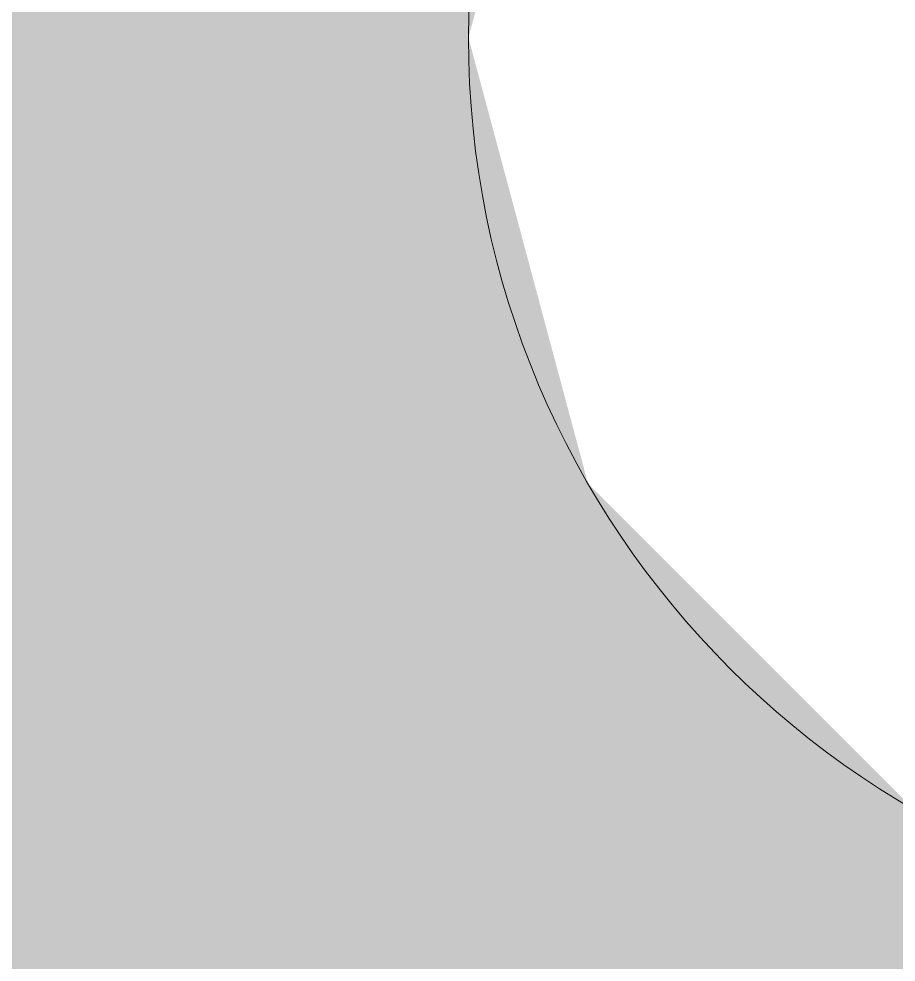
# Model space of a CAD drawing. Header units: millimetres. Extents: x 35770 to 248499, y -12553 to 31000.
# Drawn here: x 58405.48 to 58415.32, y 380.28 to 390.86 of the extents above; entities that cross this region are included whole.
import ezdxf

# ---------------------------------------------------------------- set-up
doc = ezdxf.new("R2010")
doc.units = ezdxf.units.MM
doc.layers.add('Знаки', color=7, linetype='Continuous', lineweight=9)

# ---------------------------------------------------------------- blocks, each defined once
blk = doc.blocks.new('Зашивка радиатора_ с перфорацией М5 - Зашивка радиатора_ с перфорацией М5-V118-План отделки полов с раскладкой материалов 1 этажа в осях 17-23')
at = {"layer": 'Знаки'}
h = blk.add_hatch(color=256, dxfattribs=at)
h.paths.add_polyline_path([(1750, 380), (1699.277, 380), (1699.277, 359), (939.277, 359), (939.277, 380), (869.277, 380), (869.277, 359), (-260.723, 360.038), (-260.723, 380), (-310, 380), (-310, -179.935), (1749.277, -179), (1750, 369)])
h.paths.add_polyline_path([(1338.75, 90.355), (1343.75, 89.015), (1347.41, 85.355), (1348.75, 80.355), (1347.41, 75.355), (1343.75, 71.695), (1338.75, 70.355), (1333.75, 71.695), (1330.09, 75.355), (1328.75, 80.355), (1330.09, 85.355), (1333.75, 89.015), (1336.162, 90.014)])
h.paths.add_polyline_path([(1235, 90.355), (1240, 89.015), (1243.66, 85.355), (1245, 80.355), (1243.66, 75.355), (1240, 71.695), (1235, 70.355), (1230, 71.695), (1226.34, 75.355), (1225, 80.355), (1226.34, 85.355), (1230, 89.015), (1232.412, 90.014)])
h.paths.add_polyline_path([(197.5, 90.355), (202.5, 89.015), (206.16, 85.355), (207.5, 80.355), (206.16, 75.355), (202.5, 71.695), (197.5, 70.355), (192.5, 71.695), (188.84, 75.355), (187.5, 80.355), (188.84, 85.355), (192.5, 89.015), (194.912, 90.014)])
h.paths.add_polyline_path([(923.75, 90.355), (928.75, 89.015), (932.41, 85.355), (933.75, 80.355), (932.41, 75.355), (928.75, 71.695), (923.75, 70.355), (918.75, 71.695), (915.09, 75.355), (913.75, 80.355), (915.09, 85.355), (918.75, 89.015), (921.162, 90.014)])
h.paths.add_polyline_path([(1650, 90.355), (1655, 89.015), (1658.66, 85.355), (1660, 80.355), (1658.66, 75.355), (1655, 71.695), (1650, 70.355), (1645, 71.695), (1641.34, 75.355), (1640, 80.355), (1641.34, 85.355), (1645, 89.015), (1647.412, 90.014)])
h.paths.add_polyline_path([(-10, 90.355), (-5, 89.015), (-1.34, 85.355), (0, 80.355), (-1.34, 75.355), (-5, 71.695), (-10, 70.355), (-15, 71.695), (-18.66, 75.355), (-20, 80.355), (-18.66, 85.355), (-15, 89.015), (-12.588, 90.014)])
h.paths.add_polyline_path([(-113.75, 90.355), (-108.75, 89.015), (-105.09, 85.355), (-103.75, 80.355), (-105.09, 75.355), (-108.75, 71.695), (-113.75, 70.355), (-118.75, 71.695), (-122.41, 75.355), (-123.75, 80.355), (-122.41, 85.355), (-118.75, 89.015), (-116.338, 90.014)])
h.paths.add_polyline_path([(-217.5, 90.355), (-212.5, 89.015), (-208.84, 85.355), (-207.5, 80.355), (-208.84, 75.355), (-212.5, 71.695), (-217.5, 70.355), (-222.5, 71.695), (-226.16, 75.355), (-227.5, 80.355), (-226.16, 85.355), (-222.5, 89.015), (-220.088, 90.014)])
h.paths.add_polyline_path([(1027.5, 90.355), (1032.5, 89.015), (1036.16, 85.355), (1037.5, 80.355), (1036.16, 75.355), (1032.5, 71.695), (1027.5, 70.355), (1022.5, 71.695), (1018.84, 75.355), (1017.5, 80.355), (1018.84, 85.355), (1022.5, 89.015), (1024.912, 90.014)])
h.paths.add_polyline_path([(1131.25, 90.355), (1136.25, 89.015), (1139.91, 85.355), (1141.25, 80.355), (1139.91, 75.355), (1136.25, 71.695), (1131.25, 70.355), (1126.25, 71.695), (1122.59, 75.355), (1121.25, 80.355), (1122.59, 85.355), (1126.25, 89.015), (1128.662, 90.014)])
h.paths.add_polyline_path([(405, 90.355), (410, 89.015), (413.66, 85.355), (415, 80.355), (413.66, 75.355), (410, 71.695), (405, 70.355), (400, 71.695), (396.34, 75.355), (395, 80.355), (396.34, 85.355), (400, 89.015), (402.412, 90.014)])
h.paths.add_polyline_path([(301.25, 90.355), (306.25, 89.015), (309.91, 85.355), (311.25, 80.355), (309.91, 75.355), (306.25, 71.695), (301.25, 70.355), (296.25, 71.695), (292.59, 75.355), (291.25, 80.355), (292.59, 85.355), (296.25, 89.015), (298.662, 90.014)])
h.paths.add_polyline_path([(716.25, 90.355), (721.25, 89.015), (724.91, 85.355), (726.25, 80.355), (724.91, 75.355), (721.25, 71.695), (716.25, 70.355), (711.25, 71.695), (707.59, 75.355), (706.25, 80.355), (707.59, 85.355), (711.25, 89.015), (713.662, 90.014)])
h.paths.add_polyline_path([(1442.5, 90.355), (1447.5, 89.015), (1451.16, 85.355), (1452.5, 80.355), (1451.16, 75.355), (1447.5, 71.695), (1442.5, 70.355), (1437.5, 71.695), (1433.84, 75.355), (1432.5, 80.355), (1433.84, 85.355), (1437.5, 89.015), (1439.912, 90.014)])
h.paths.add_polyline_path([(1546.25, 90.355), (1551.25, 89.015), (1554.91, 85.355), (1556.25, 80.355), (1554.91, 75.355), (1551.25, 71.695), (1546.25, 70.355), (1541.25, 71.695), (1537.59, 75.355), (1536.25, 80.355), (1537.59, 85.355), (1541.25, 89.015), (1543.662, 90.014)])
h.paths.add_polyline_path([(508.75, 90.355), (513.75, 89.015), (517.41, 85.355), (518.75, 80.355), (517.41, 75.355), (513.75, 71.695), (508.75, 70.355), (503.75, 71.695), (500.09, 75.355), (498.75, 80.355), (500.09, 85.355), (503.75, 89.015), (506.162, 90.014)])
h.paths.add_polyline_path([(820, 90.355), (825, 89.015), (828.66, 85.355), (830, 80.355), (828.66, 75.355), (824.878, 71.644), (820, 70.355), (815, 71.695), (811.34, 75.355), (810, 80.355), (811.34, 85.355), (815, 89.015), (817.412, 90.014)])
h.paths.add_polyline_path([(612.5, 90.355), (617.5, 89.015), (621.16, 85.355), (622.5, 80.355), (621.16, 75.355), (617.5, 71.695), (612.5, 70.355), (607.5, 71.695), (603.84, 75.355), (602.5, 80.355), (603.84, 85.355), (607.5, 89.015), (609.912, 90.014)])
h.paths.add_polyline_path([(93.75, 90.355), (98.75, 89.015), (102.41, 85.355), (103.75, 80.355), (102.41, 75.355), (98.75, 71.695), (93.75, 70.355), (88.75, 71.695), (85.09, 75.355), (83.75, 80.355), (85.09, 85.355), (89.348, 89.263), (91.162, 90.014)])
h.paths.add_polyline_path([(1650, -59.645), (1655, -60.985), (1658.66, -64.645), (1660, -69.645), (1658.66, -74.645), (1655, -78.305), (1650, -79.645), (1645, -78.305), (1641.34, -74.645), (1640, -69.645), (1641.34, -64.645), (1645, -60.985), (1647.412, -59.986)])
h.paths.add_polyline_path([(923.75, -59.645), (928.75, -60.985), (932.41, -64.645), (933.75, -69.645), (932.41, -74.645), (928.75, -78.305), (923.75, -79.645), (918.75, -78.305), (915.09, -74.645), (913.75, -69.645), (915.09, -64.645), (918.75, -60.985), (921.162, -59.986)])
h.paths.add_polyline_path([(1546.25, -59.645), (1551.25, -60.985), (1554.91, -64.645), (1556.25, -69.645), (1554.91, -74.645), (1551.25, -78.305), (1546.25, -79.645), (1541.25, -78.305), (1537.59, -74.645), (1536.25, -69.645), (1537.59, -64.645), (1541.25, -60.985), (1543.662, -59.986)])
h.paths.add_polyline_path([(197.5, -59.645), (202.5, -60.985), (206.16, -64.645), (207.5, -69.645), (206.16, -74.645), (202.5, -78.305), (197.5, -79.645), (192.5, -78.305), (188.84, -74.645), (187.5, -69.645), (188.84, -64.645), (192.5, -60.985), (194.912, -59.986)])
h.paths.add_polyline_path([(1027.5, -59.645), (1032.5, -60.985), (1036.16, -64.645), (1037.5, -69.645), (1036.16, -74.645), (1032.5, -78.305), (1027.5, -79.645), (1022.5, -78.305), (1018.84, -74.645), (1017.5, -69.645), (1018.84, -64.645), (1022.5, -60.985), (1024.912, -59.986)])
h.paths.add_polyline_path([(1338.75, -59.645), (1343.75, -60.985), (1347.41, -64.645), (1348.75, -69.645), (1347.41, -74.645), (1343.75, -78.305), (1338.75, -79.645), (1333.75, -78.305), (1330.09, -74.645), (1328.75, -69.645), (1330.09, -64.645), (1333.75, -60.985), (1336.162, -59.986)])
h.paths.add_polyline_path([(93.75, -59.645), (98.75, -60.985), (102.41, -64.645), (103.75, -69.645), (102.41, -74.645), (98.75, -78.305), (93.75, -79.645), (88.75, -78.305), (85.09, -74.645), (83.75, -69.645), (85.09, -64.645), (89.348, -60.737), (91.162, -59.986)])
h.paths.add_polyline_path([(716.25, -59.645), (721.25, -60.985), (724.91, -64.645), (726.25, -69.645), (724.91, -74.645), (721.25, -78.305), (716.25, -79.645), (711.25, -78.305), (707.59, -74.645), (706.25, -69.645), (707.59, -64.645), (711.25, -60.985), (713.662, -59.986)])
h.paths.add_polyline_path([(820, -59.645), (825, -60.985), (828.66, -64.645), (830, -69.645), (828.66, -74.645), (824.878, -78.356), (820, -79.645), (815, -78.305), (811.34, -74.645), (810, -69.645), (811.34, -64.645), (815, -60.985), (817.412, -59.986)])
h.paths.add_polyline_path([(1131.25, -59.645), (1136.25, -60.985), (1139.91, -64.645), (1141.25, -69.645), (1139.91, -74.645), (1136.25, -78.305), (1131.25, -79.645), (1126.25, -78.305), (1122.59, -74.645), (1121.25, -69.645), (1122.59, -64.645), (1126.25, -60.985), (1128.662, -59.986)])
h.paths.add_polyline_path([(-217.5, -59.645), (-212.5, -60.985), (-208.84, -64.645), (-207.5, -69.645), (-208.84, -74.645), (-212.5, -78.305), (-217.5, -79.645), (-222.5, -78.305), (-226.16, -74.645), (-227.5, -69.645), (-226.16, -64.645), (-222.5, -60.985), (-220.088, -59.986)])
h.paths.add_polyline_path([(508.75, -59.645), (513.75, -60.985), (517.41, -64.645), (518.75, -69.645), (517.41, -74.645), (513.75, -78.305), (508.75, -79.645), (503.75, -78.305), (500.09, -74.645), (498.75, -69.645), (500.09, -64.645), (503.75, -60.985), (506.162, -59.986)])
h.paths.add_polyline_path([(405, -59.645), (410, -60.985), (413.66, -64.645), (415, -69.645), (413.66, -74.645), (410, -78.305), (405, -79.645), (400, -78.305), (396.34, -74.645), (395, -69.645), (396.34, -64.645), (400, -60.985), (402.412, -59.986)])
h.paths.add_polyline_path([(301.25, -59.645), (306.25, -60.985), (309.91, -64.645), (311.25, -69.645), (309.91, -74.645), (306.25, -78.305), (301.25, -79.645), (296.25, -78.305), (292.59, -74.645), (291.25, -69.645), (292.59, -64.645), (296.25, -60.985), (298.662, -59.986)])
h.paths.add_polyline_path([(612.5, -59.645), (617.5, -60.985), (621.16, -64.645), (622.5, -69.645), (621.16, -74.645), (617.5, -78.305), (612.5, -79.645), (607.5, -78.305), (603.84, -74.645), (602.5, -69.645), (603.84, -64.645), (607.5, -60.985), (609.912, -59.986)])
h.paths.add_polyline_path([(-10, -59.645), (-5, -60.985), (-1.34, -64.645), (0, -69.645), (-1.34, -74.645), (-5, -78.305), (-10, -79.645), (-15, -78.305), (-18.66, -74.645), (-20, -69.645), (-18.66, -64.645), (-15, -60.985), (-12.588, -59.986)])
h.paths.add_polyline_path([(1442.5, -59.645), (1447.5, -60.985), (1451.16, -64.645), (1452.5, -69.645), (1451.16, -74.645), (1447.5, -78.305), (1442.5, -79.645), (1437.5, -78.305), (1433.84, -74.645), (1432.5, -69.645), (1433.84, -64.645), (1437.5, -60.985), (1439.912, -59.986)])
h.paths.add_polyline_path([(-113.75, -59.645), (-108.75, -60.985), (-105.09, -64.645), (-103.75, -69.645), (-105.09, -74.645), (-108.75, -78.305), (-113.75, -79.645), (-118.75, -78.305), (-122.41, -74.645), (-123.75, -69.645), (-122.41, -64.645), (-118.75, -60.985), (-116.338, -59.986)])
h.paths.add_polyline_path([(1235, -59.645), (1240, -60.985), (1243.66, -64.645), (1245, -69.645), (1243.66, -74.645), (1240, -78.305), (1235, -79.645), (1230, -78.305), (1226.34, -74.645), (1225, -69.645), (1226.34, -64.645), (1230, -60.985), (1232.412, -59.986)])
for start, end in [(0, 180), (180, 0)]:
    blk.add_arc((508.75, -69.645), 10, start, end, dxfattribs=at)

msp = doc.modelspace()

# ---------------------------------------------------------------- block references
at = {"layer": 'Знаки', "rotation": 180}
msp.add_blockref('Зашивка радиатора_ с перфорацией М5 - Зашивка радиатора_ с перфорацией М5-V118-План отделки полов с раскладкой материалов 1 этажа в осях 17-23', (58929.277, 321), dxfattribs=at)

doc.saveas('drawing.dxf')
